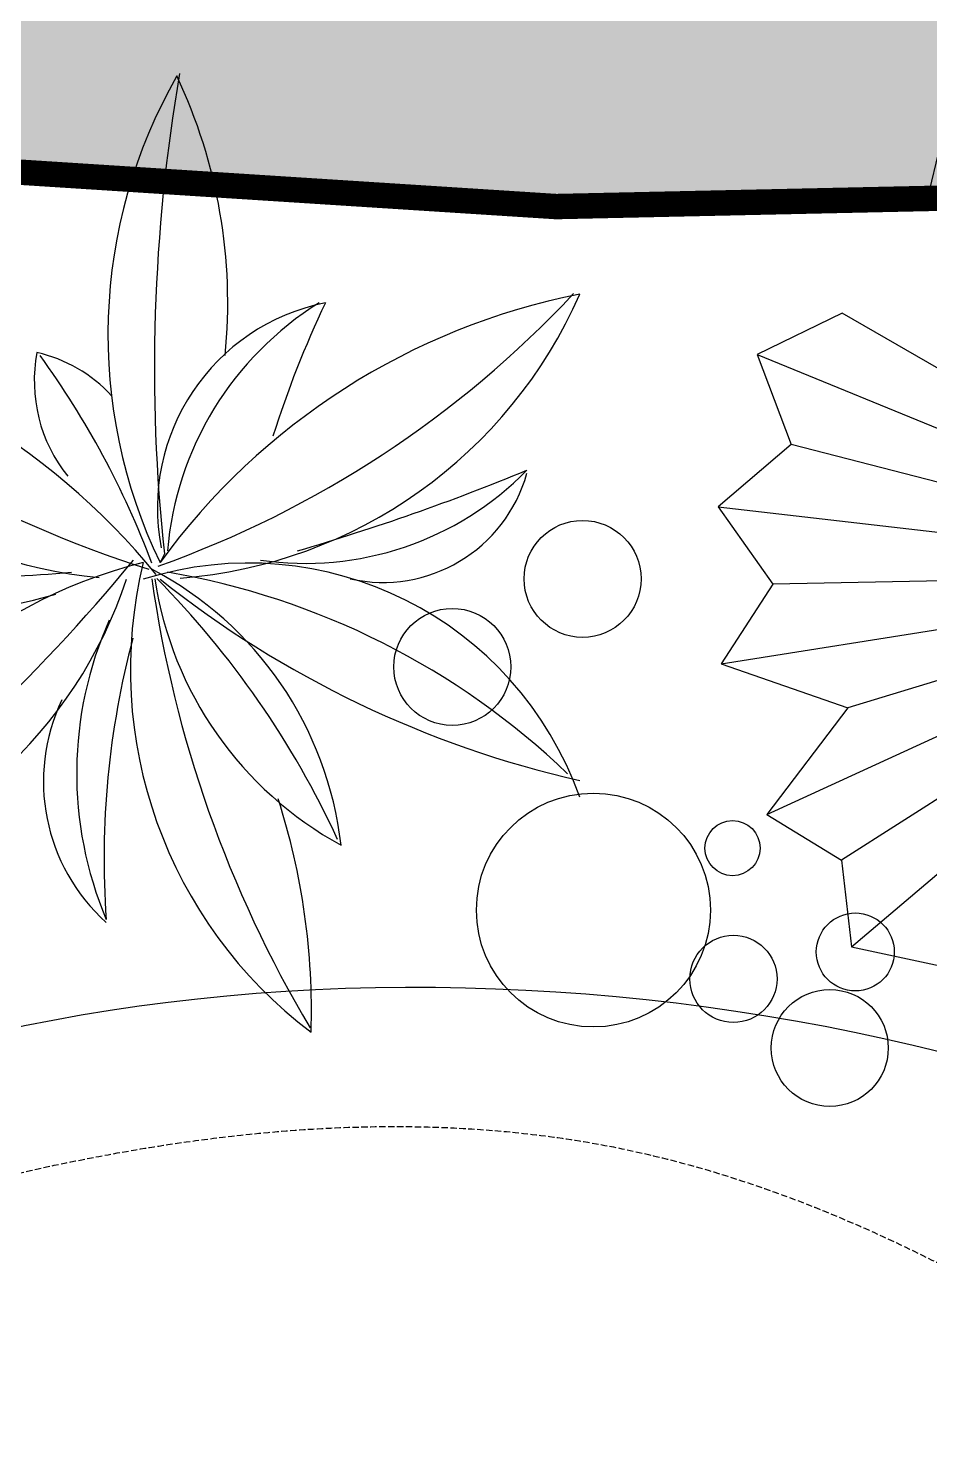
# Model space of a CAD drawing. Header units: millimetres. Extents: x -1030105 to 906887, y -616134 to 1220667.
# Drawn here: x -87666 to -85895, y 566739 to 569512 of the extents above; entities that cross this region are included whole.
import ezdxf

# ---------------------------------------------------------------- set-up
doc = ezdxf.new("R2010")
doc.units = ezdxf.units.MM
doc.header["$MEASUREMENT"] = 0
doc.linetypes.add('DASH', pattern=[0.35, 0.25, -0.1])
doc.linetypes.add('DASHED', pattern=[0.75, 0.5, -0.25])
doc.layers.add('A-Furniture', color=143, linetype='Continuous')
doc.layers.add('A-Tree', color=98, linetype='Continuous')

# ---------------------------------------------------------------- blocks, each defined once
blk = doc.blocks.new('FUR')
at = {"layer": 'A-Furniture'}
blk.add_spline([(-31577.95049999998, 44170.97072861483), (-34212.45049999998, 44181.97072861483), (-38172.95049999998, 42979.47072861483), (-41005.45049999998, 44156.97072861483), (-44339.45049999998, 43505.47072861483), (-44384.95049999998, 40251.47072861483), (-39976.95049999998, 38315.47072861483), (-37603.95049999998, 38562.47072861483), (-37278.45049999998, 37464.47072861483), (-37613.95049999998, 35077.47072861483), (-36804.95049999998, 33745.97072861483), (-35038.45049999998, 33291.97072861483), (-32531.95049999998, 34307.97072861483), (-31858.95049999998, 35622.47072861483), (-32162.95049999998, 37145.97072861483), (-32096.95049999998, 38243.97072861483), (-31184.45049999998, 38732.97072861483), (-29175.95049999998, 40283.97072861483), (-28903.95049999998, 42529.97072861483), (-31577.95049999998, 44170.97072861483)], degree=3, dxfattribs=at)
at = {"layer": 'A-Furniture', "color": 8, "linetype": 'DASH', "ltscale": 50}
blk.add_spline([(-44239.45049999998, 42893.47072861483), (-44280.95049999998, 41579.97072861483), (-43431.95049999998, 39689.47072861483), (-41629.45049999998, 38989.47072861483), (-39482.45049999998, 38787.47072861483), (-38473.95049999998, 38957.47072861483), (-37599.00349233599, 38759.19297943637), (-37070.45049999998, 37986.47072861483), (-37169.95049999998, 36800.97072861483), (-37190.95049999998, 35851.47072861483), (-36984.95049999998, 34733.97072861483), (-35907.95049999998, 33892.97072861483), (-33947.45049999998, 34069.97072861483), (-32422.45049999998, 34894.47072861483), (-32016.45049999998, 35670.97072861483), (-32310.45049999998, 36548.47072861483), (-32898.45049999998, 38049.97072861483), (-32762.95049999998, 38696.97072861483), (-31262.45049999998, 38955.97072861483), (-30084.95049999998, 39474.97072861483), (-29081.45049999998, 41311.97072861483), (-29625.45049999998, 42640.97072861483), (-31332.95049999998, 43561.97072861483), (-34097.95049999998, 43486.47072861483), (-35926.45049999998, 42640.97072861483), (-38358.95049999998, 42081.97072861483), (-40655.95049999998, 43471.47072861483), (-41778.45049999998, 44008.47072861483), (-42894.45049999998, 43985.97072861483), (-44123.45049999998, 43268.47072861483), (-44239.45049999998, 42893.47072861483)], degree=3, dxfattribs=at)
blk = doc.blocks.new('C2')
at = {"layer": 'A-Tree', "color": 8}
for centre, radius, start, end in [((597.8066810533492, 647.4478162748856), 512.9644939609045, 150.2411395785226, 205.8089924024951), ((1840.520802863575, 614.663511470193), 1710.013328275341, 170.2399811561488, 186.1147769933549), ((-319.6332879893016, 679.0836772795301), 522.1291424384847, 354.3326332317999, 25.28039436258732), ((-212.9250783589523, 1393.706720260845), 1033.274465553102, 289.6317747364299, 316.9415872008503), ((678.9583471508013, 29.49553686170839), 671.2071327478785, 101.2486208017848, 143.9898653391894), ((119.8017681216515, 874.5129376781988), 467.1576890094693, 274.4072576754843, 336.4430840679565), ((339.0637494305702, 477.7074091385002), 205.6003621570023, 101.4267094931179, 190.9876748326544), ((460.7013213895043, 408.7795932609588), 318.5844515836241, 121.9055202391609, 175.1858926215441), ((1238.200356553214, 234.6638037646771), 1039.70912533752, 154.6853166608095, 162.4500908880103), ((-394.1196820032856, -16.28424253803678), 678.7830739472802, 39.14999690914021, 81.38898289978646), ((119.8017681216515, 874.5129376781988), 467.1576890094693, 208.0484010644241, 264.6491229276512), ((473.6763151883424, 1516.111589349457), 1152.672504959493, 228.5744525952278, 252.384215517872), ((161.3379898599887, 602.3140435382957), 148.8271279052569, 169.1166209036329, 218.9555886236376), ((-17.29247572167515, 489.9658467163681), 144.1551195271773, 42.83736663617832, 76.97863792041294), ((-675.6265686209008, 122.8727199833374), 857.8705761906325, 20.51383794556775, 36.02424014850644), ((278.738285768326, 727.5477068470209), 304.278219035058, 261.6388708216413, 315.6255062312309), ((-362.4759722851959, 2596.584024063079), 2251.977424759328, 286.3355012364549, 292.4150150611594), ((354.8739890010984, 551.3400760767981), 146.7974213737446, 257.3556793837414, 344.3532487187752), ((-319.6332879893016, 679.0836772795301), 522.1291424384847, 330.7697376170311, 331.9367160107736), ((240.827546373308, -57.77903458592482), 496.9278064683223, 104.1284180658103, 160.1467714826719), ((-1212.861913616427, 1507.635573408741), 1708.312600899444, 305.4463593761205, 320.7381539293926), ((553.2720437054159, 318.8653606564039), 446.3301478634169, 166.3602607862572, 232.9473873304876), ((222.8508834598761, 78.65597689687274), 344.823888887098, 19.43419249484991, 107.435705152585), ((-34.96195786917815, 106.5881998699042), 350.9507541514024, 6.507278463115689, 62.36089659900944), ((-321.3298327564044, 547.7226396792103), 446.9018688599547, 282.2423311989974, 341.7320937913137), ((-67.36023888764612, 715.2663625454297), 337.6292509965691, 246.7315023999685, 287.3970904032515), ((-189.9491252961816, 3449.078696529206), 3043.983831225277, 269.91002825064, 274.5019943887826), ((1308.343660235485, 576.0264644791023), 1192.382886922759, 188.0958949225132, 210.722578142023), ((486.077814778153, 461.5422813013429), 359.2264137293816, 188.5552242675603, 241.3288961956136), ((-509.9640583559885, -226.3472040423658), 903.3571745151023, 24.75992225526024, 44.64727991474892), ((776.6502670997143, 1214.233641913161), 1030.057604216278, 231.5416259423199, 257.1763624081367), ((18.22038746716134, -322.4153765899828), 747.4321797232111, 46.14831984268555, 80.37107364285058), ((423.9871086181593, 217.0607059827889), 369.8270333400882, 155.9892964331983, 202.8399613678449), ((921.5218744179001, 133.2178408322507), 840.488187284618, 165.0603950652925, 184.073746994936), ((207.7481049136404, 208.9563885416137), 186.2569995667042, 154.5275994809214, 228.0163014909153), ((-394.1196820032856, -16.28424253803678), 678.7830739472802, 358.2221592825441, 17.85830694949557)]:
    blk.add_arc(centre, radius, start, end, dxfattribs=at)
blk = doc.blocks.new('dddddd')
at = {"color": 0, "linetype": 'ByBlock', "lineweight": -2}
for p, q in [((-1331.716937616467, 20679.40032705851), (-15839.25973534095, -3177.237426704029)), ((-14649.59070128924, -5022.929312308086), (-3611.780524594011, 20388.6583965607)), ((1733.069018337875, 18186.01201117318), (-17385.09138255473, 330.8966200239956)), ((-18025.34740733308, -2970.086183568929), (-1635.208459214773, 17176.10097240121)), ((-20722.07144963671, -82.59978719055651), (1782.340342079988, 15802.7486841355)), ((-21750.89143084362, 14958.21594253229), (-21239.94965586578, 12680.10791405523)), ((4011.496280480875, 14958.21594253229), (-20445.19625650486, 2285.779301393311)), ((-22539.75914267451, 3425.378220178885), (3500.554505502107, 12680.10791405523)), ((4800.363992311758, 3425.378220178885), (-21239.94965586578, 12680.10791405523)), ((5334.584321890259, 11235.40298936236), (-21581.96818415309, 5642.079058457865)), ((-23343.60090562236, 7293.677157664205), (4150.307895777515, 9174.312041081488)), ((-21889.70304614026, 9174.312041081488), (-23343.60090562236, 7293.677157664205)), ((5604.205755259376, 7293.677157664205), (-21889.70304614026, 9174.312041081488)), ((-23343.60090562236, 7293.677157664205), (-21581.96818415309, 5642.079058457865)), ((-21581.96818415309, 5642.079058457865), (-22539.75914267451, 3425.378220178885)), ((-22539.75914267451, 3425.378220178885), (-20445.19625650486, 2285.779301393311)), ((-20445.19625650486, 2285.779301393311), (-20722.07144963671, -82.59978719055651)), ((-20722.07144963671, -82.59978719055651), (-17385.09138255473, 330.8966200239956)), ((-17385.09138255473, 330.8966200239956), (-18025.34740733308, -2970.086183568929)), ((-18025.34740733308, -2970.086183568929), (-15839.25973534095, -3177.237426704029)), ((-15839.25973534095, -3177.237426704029), (-14649.59070128924, -5022.929312308086)), ((-14649.59070128924, -5022.929312308086), (-12441.35532345436, -4463.694184879773))]:
    blk.add_line(p, q, dxfattribs=at)
for centre, radius in [((-24794.69757518149, 296.7192684116308), 1470), ((-26754.69757518149, -3133.280731588369), 1470), ((-18424.69757518149, -4113.280731588369), 692.9646455628166), ((-20874.69757518149, -7053.280731588369), 2940), ((-14504.69757518149, -5093.280731588369), 979.9999999999997), ((-16954.69757518149, -7053.280731588369), 1095.673308974897), ((-14014.69757518149, -7543.280731588369), 1470)]:
    blk.add_circle(centre, radius, dxfattribs=at)
blk = doc.blocks.new('CÂY')
at = {"color": 8, "ltscale": 10, "xscale": 0.07815802168041258, "yscale": 0.07815802168041258, "zscale": 0.07815802168041258, "rotation": 333.8032834388088}
blk.add_blockref('dddddd', (4345.166207194939, 58442.49553481606), dxfattribs=at)
at = {"layer": 'A-Tree', "color": 8, "ltscale": 10, "xscale": 2, "yscale": 2, "zscale": 2}
blk.add_blockref('C2', (1514.820891162308, 58502.80491741677), dxfattribs=at)
blk = doc.blocks.new('BỐ TRÍ LAY OUT')
at = {"layer": 'A-Furniture', "color": 3}
for name, p in [('CÂY', (4286.75486311756, 4469.288343299762)), ('FUR', (48783.7433631176, 18654.71482977469))]:
    blk.add_blockref(name, p, dxfattribs=at)
blk = doc.blocks.new('KIẾN TRÚC')
h = blk.add_hatch(color=9)
h.dxf.hatch_style = 1
edge = h.paths.add_edge_path(flags=16)
edge.add_line((62281.95049999998, 27412.02927138517), (55232.82389649404, 27412.02927138505))
edge.add_arc((32545.50878812408, 30716.66293956665), 22926.72829924391, 284.53695158247865, 351.7125813344091, ccw=False)
edge.add_line((38300.21700792988, 8523.911784915952), (13217.51784992669, 8523.911784910597))
edge.add_arc((23753.10182550838, 24110.84943410289), 18813.58963585476, 227.7677182561868, 235.9442986410003, ccw=False)
edge.add_arc((7788.819823088517, 12733.3910908635), 4187.039666959467, 236.0590124962323, 322.4360737019827, ccw=False)
edge.add_arc((13873.5970987339, 18503.25729619298), 12505.26566685072, 190.8327360748526, 227.6605687844487, ccw=False)
edge.add_arc((25477.52443721271, 20792.18331255531), 24332.69085544715, 180.6832153365221, 190.991126688788, ccw=False)
edge.add_arc((3282.93561756362, 20557.21277457592), 2137.084471138149, 101.08076224722828, 181.479400931386, ccw=False)
edge.add_line((2872.204064266523, 22654.45611475036), (4986.06665855035, 23013.11448664329))
edge.add_arc((28039.69241930227, 24288.4119512235), 23088.87273861522, 153.2014320220877, 183.1663029992741, ccw=False)
edge.add_arc((10232.26976538847, 40544.64471371844), 6483.106001901682, 182.8401094538115, 244.3962742115525, ccw=False)
edge.add_arc((-6425.00274742386, 39970.86676714511), 10185.26120742048, 1.420812516492314, 26.70695635716553)
edge.add_arc((10590.58143904217, 49414.25633883046), 9292.69259551461, 144.7133172211654, 211.5754885360199, ccw=False)
edge.add_arc((-12326.15115191392, 64090.21360378864), 17935.64217367859, 328.7375359512051, 356.1899532233969)
edge.add_arc((16735.32676788772, 62308.59922571364), 11181.04393981935, 84.1243873636841, 176.9761863570094, ccw=False)
edge.add_arc((20708.98128665387, 99752.52490135818), 26473.21942281876, 263.8653720447036, 288.4869561324928)
edge.add_arc((35667.35201082098, 54479.70646712999), 21207.13938727637, 73.35106851793267, 108.03023985438841, ccw=False)
edge.add_arc((44765.46109434243, 84516.17499720305), 10177.42256554817, 252.7258710955127, 285.7130125077479)
edge.add_arc((49658.99676799333, 68415.98596348311), 6655.601145545619, 49.49953772748103, 108.7311152981473, ccw=False)
edge.add_arc((48035.04809900769, 66009.84854850778), 9545.540963997893, -2.328829575281418, 51.46764420018991, ccw=False)
edge.add_line((57572.70516659174, 65621.96975748474), (49483.50000000001, 65623.9117849106))
edge.add_line((49483.50000000001, 65623.9117849106), (62281.95049999965, 65623.9117849191))
edge.add_line((62281.95049999965, 65623.9117849191), (62281.95049999998, 27412.02927138517))
h.paths.add_polyline_path([(0, 77895.5), (64428.50000000001, 77895.5), (64428.50000000001, -0.577250000089407), (-1.792749999687658, 0.577250000089407)])

msp = doc.modelspace()

# ---------------------------------------------------------------- linework, layer by layer
at = {"color": 1, "linetype": 'DASHED', "ltscale": 1000, "const_width": 50}
msp.add_lwpolyline([(-95670.36382637039, 506057.7127576224, -0.1976179126471055), (-98776.4909959755, 504407.8530505756, -0.1933850795687879), (-101327.4665850348, 505136.2682151492, -0.1620892894414481), (-105187.3251048478, 512029.4862030041, -0.0450071005246337), (-105631.9365025142, 516378.5384931223, -0.3659412979444954), (-103906.2959357335, 518530.9561147504), (-101743.9030274843, 518897.8486090698, -0.1357393945070406), (-99338.88206733699, 530570.340333024, -0.2750178852905023), (-103021.3730096331, 536099.9135275302, 0.1107814983251507), (-104104.8374997806, 540424.9028483479, -0.3003100923854334), (-103773.2822078853, 550658.8466900261, 0.1203599662960986), (-101208.6497629923, 558774.9105705839, -0.4288681078624456), (-88898.57935298752, 569307.4033231586, 0.107847157214301), (-77675.15854412533, 570521.9329957211, -0.1524819869208155), (-65035.16077594279, 570674.3053047663, 0.1449358142641596), (-59256.79872041271, 570595.5800135372, -0.2643588036035894), (-52796.99522499467, 569353.4099046133, -0.2237263001650759), (-49205.79483340826, 561498.4697574847), (-44496.54950000049, 561500.4117849191), (-44496.54950000002, 523288.5292713851), (-51545.67610350606, 523288.5292713851, -0.3011393681377011), (-68478.28299209109, 504400.4117849106), (-93560.98215007345, 504400.4117849106, -0.03627546227429911), (-95670.36382637039, 506057.7127576224)], format="xyb", dxfattribs=at)

# ---------------------------------------------------------------- block references
at = {"color": 3}
for name, p in [('KIẾN TRÚC', (-106778.5, 495876.5)), ('BỐ TRÍ LAY OUT', (-93480.29286311776, 504642.1131132607))]:
    msp.add_blockref(name, p, dxfattribs=at)

doc.saveas('drawing.dxf')
